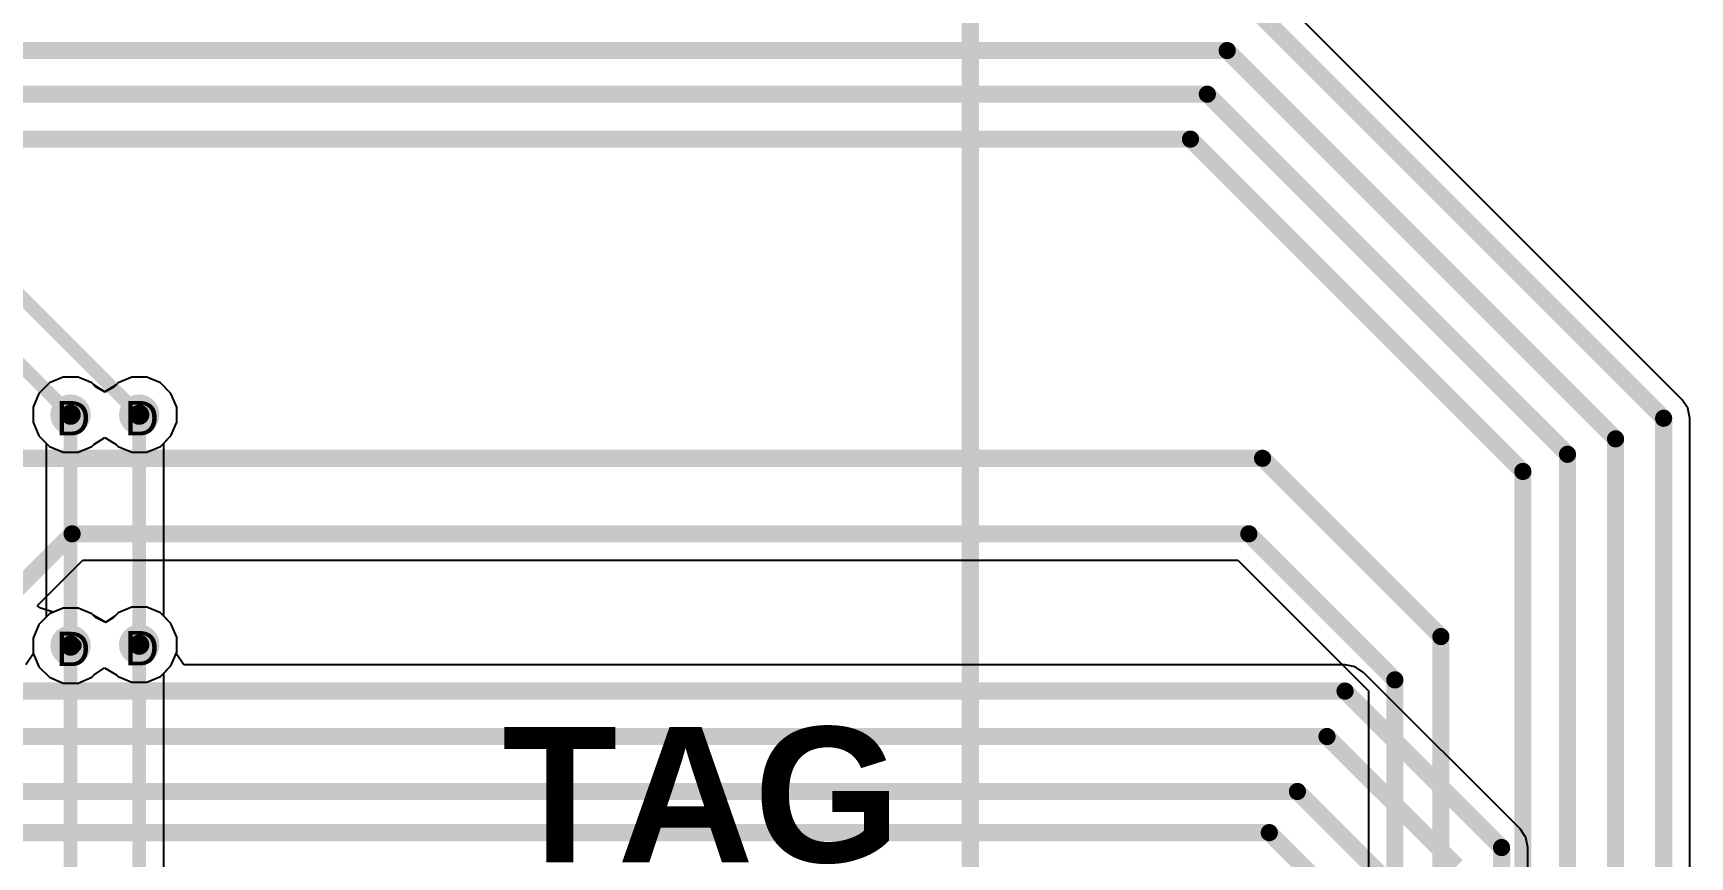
# Model space of a CAD drawing. Header units: inches. Extents: x -11 to 5428, y 0 to 5423.
# Drawn here: x 158.13 to 182.65, y 79.45 to 91.64 of the extents above; entities that cross this region are included whole.
import ezdxf

# ---------------------------------------------------------------- set-up
doc = ezdxf.new("R2010")
doc.units = ezdxf.units.IN
for name, color, linetype in [('Bottom Layer', 5, 'Continuous'), ('Dimension', 6, 'Continuous'), ('Drill Drawing', 1, 'Continuous'), ('GND', 16, 'Continuous'), ('PWR', 76, 'Continuous'), ('Top Layer', 1, 'Continuous'), ('Top Overlay', 2, 'Continuous'), ('Via Holes', 16, 'Continuous')]:
    doc.layers.add(name, color=color, linetype=linetype)
doc.styles.add('Arial', font='', dxfattribs={"height": 0.2})
doc.styles.add('Arial_Bold', font='', dxfattribs={"height": 0.2})
doc.styles.get('Arial').set_extended_font_data('Arial')
doc.styles.get('Arial_Bold').set_extended_font_data('Arial', bold=True)

msp = doc.modelspace()

# ---------------------------------------------------------------- hatches: boundary and pattern name
at = {"layer": 'Bottom Layer'}
h = msp.add_hatch(color=5, dxfattribs=at)
edge = h.paths.add_edge_path()
edge.add_arc((158.686, 85.992), 0.3, 0, 360)
h = msp.add_hatch(color=5, dxfattribs=at)
edge = h.paths.add_edge_path()
edge.add_arc((159.702, 85.992), 0.3, 0, 360)
h = msp.add_hatch(color=5, dxfattribs=at)
edge = h.paths.add_edge_path()
edge.add_arc((158.686, 82.575), 0.3, 0, 360)
h = msp.add_hatch(color=5, dxfattribs=at)
edge = h.paths.add_edge_path()
edge.add_arc((159.702, 82.588), 0.3, 0, 360)
at = {"layer": 'GND'}
h = msp.add_hatch(color=16, dxfattribs=at)
edge = h.paths.add_edge_path()
edge.add_arc((158.686, 85.992), 0.3, 0, 360)
h = msp.add_hatch(color=16, dxfattribs=at)
edge = h.paths.add_edge_path()
edge.add_arc((159.702, 85.992), 0.3, 0, 360)
h = msp.add_hatch(color=16, dxfattribs=at)
edge = h.paths.add_edge_path()
edge.add_arc((158.686, 82.575), 0.3, 0, 360)
h = msp.add_hatch(color=16, dxfattribs=at)
edge = h.paths.add_edge_path()
edge.add_arc((159.702, 82.588), 0.3, 0, 360)
at = {"layer": 'PWR'}
h = msp.add_hatch(color=76, dxfattribs=at)
edge = h.paths.add_edge_path()
edge.add_arc((158.686, 85.992), 0.3, 0, 360)
h = msp.add_hatch(color=76, dxfattribs=at)
edge = h.paths.add_edge_path()
edge.add_arc((159.702, 85.992), 0.3, 0, 360)
h = msp.add_hatch(color=76, dxfattribs=at)
edge = h.paths.add_edge_path()
edge.add_arc((158.686, 82.575), 0.3, 0, 360)
h = msp.add_hatch(color=76, dxfattribs=at)
edge = h.paths.add_edge_path()
edge.add_arc((159.702, 82.588), 0.3, 0, 360)
at = {"layer": 'Top Layer'}
h = msp.add_hatch(color=1, dxfattribs=at)
edge = h.paths.add_edge_path()
edge.add_arc((158.686, 85.992), 0.3, 0, 360)
h = msp.add_hatch(color=1, dxfattribs=at)
edge = h.paths.add_edge_path()
edge.add_arc((159.702, 85.992), 0.3, 0, 360)
h = msp.add_hatch(color=1, dxfattribs=at)
edge = h.paths.add_edge_path()
edge.add_arc((158.686, 82.575), 0.3, 0, 360)
h = msp.add_hatch(color=1, dxfattribs=at)
edge = h.paths.add_edge_path()
edge.add_arc((159.702, 82.588), 0.3, 0, 360)
at = {"layer": 'Via Holes'}
h = msp.add_hatch(color=7, dxfattribs=at)
edge = h.paths.add_edge_path()
edge.add_arc((158.686, 85.992), 0.15, 0, 360)
h = msp.add_hatch(color=7, dxfattribs=at)
edge = h.paths.add_edge_path()
edge.add_arc((159.702, 85.992), 0.15, 0, 360)
h = msp.add_hatch(color=7, dxfattribs=at)
edge = h.paths.add_edge_path()
edge.add_arc((158.686, 82.575), 0.15, 0, 360)
h = msp.add_hatch(color=7, dxfattribs=at)
edge = h.paths.add_edge_path()
edge.add_arc((159.702, 82.588), 0.15, 0, 360)

# ---------------------------------------------------------------- linework, layer by layer
at = {"layer": 'Bottom Layer'}
for p, q in [((158.576, 86.546), (158.373, 86.462)), ((158.797, 86.546), (158.576, 86.546)), ((159, 86.462), (158.797, 86.546)), ((159.592, 86.546), (159.389, 86.462)), ((159.813, 86.546), (159.592, 86.546)), ((160.016, 86.462), (159.813, 86.546)), ((158.217, 86.306), (158.132, 86.102)), ((158.373, 86.462), (158.217, 86.306)), ((159.062, 86.4), (159, 86.462)), ((159.194, 86.327), (159.062, 86.4)), ((159.327, 86.4), (159.194, 86.327)), ((159.389, 86.462), (159.327, 86.4)), ((160.172, 86.306), (160.016, 86.462)), ((160.256, 86.102), (160.172, 86.306)), ((158.132, 86.102), (158.132, 85.882)), ((160.256, 85.882), (160.256, 86.102)), ((158.132, 85.882), (158.217, 85.678)), ((160.172, 85.678), (160.256, 85.882)), ((158.217, 85.678), (158.324, 85.571)), ((158.324, 85.571), (158.324, 82.996)), ((160.065, 85.571), (160.172, 85.678)), ((160.065, 83.009), (160.065, 85.571)), ((158.217, 82.889), (158.132, 82.686)), ((158.324, 82.996), (158.217, 82.889)), ((160.172, 82.902), (160.065, 83.009)), ((160.256, 82.698), (160.172, 82.902)), ((158.132, 82.686), (158.132, 82.465)), ((160.256, 82.478), (160.256, 82.698)), ((158.135, 82.459), (158.022, 82.29)), ((158.132, 82.465), (158.135, 82.459)), ((160.249, 82.459), (160.256, 82.478)), ((160.362, 82.29), (160.249, 82.459)), ((177.545, 82.29), (160.362, 82.29)), ((177.694, 82.261), (177.545, 82.29)), ((177.82, 82.177), (177.694, 82.261)), ((180.136, 79.861), (177.82, 82.177)), ((180.22, 79.735), (180.136, 79.861)), ((180.25, 79.586), (180.22, 79.735)), ((180.25, 70.885), (180.25, 79.586))]:
    msp.add_line(p, q, dxfattribs=at)
for points in [[(158.686, 82.575, 0.203, 0.203, 0), (158.686, 85.992, 0.203, 0.203, 0)], [(159.702, 82.588, 0.203, 0.203, 0), (159.702, 85.992, 0.203, 0.203, 0)], [(152.716, 81.902, 0.254, 0.254, 0), (177.545, 81.902, 0.254, 0.254, 0)], [(177.545, 81.902, 0.254, 0.254, 0), (179.862, 79.586, 0.254, 0.254, 0)], [(151.943, 81.229, 0.254, 0.254, 0), (177.278, 81.229, 0.254, 0.254, 0)], [(177.278, 81.229, 0.254, 0.254, 0), (179.197, 79.311, 0.254, 0.254, 0)], [(141.799, 80.416, 0.254, 0.254, 0), (176.84, 80.416, 0.254, 0.254, 0)], [(176.84, 80.416, 0.254, 0.254, 0), (178.068, 79.189, 0.254, 0.254, 0)], [(141.376, 79.807, 0.254, 0.254, 0), (176.424, 79.807, 0.254, 0.254, 0)], [(176.424, 79.807, 0.254, 0.254, 0), (177.349, 78.882, 0.254, 0.254, 0)], [(179.862, 70.885, 0.254, 0.254, 0), (179.862, 79.586, 0.254, 0.254, 0)]]:
    msp.add_lwpolyline(points, format="xyseb", dxfattribs=at)
for points in [[(158.636, 85.992, 0.102, 0.102, 1), (158.737, 85.992, 0.102, 0.102, 1)], [(159.652, 85.992, 0.102, 0.102, 1), (159.753, 85.992, 0.102, 0.102, 1)], [(158.636, 82.575, 0.102, 0.102, 1), (158.737, 82.575, 0.102, 0.102, 1)], [(159.652, 82.588, 0.102, 0.102, 1), (159.753, 82.588, 0.102, 0.102, 1)], [(177.482, 81.902, 0.127, 0.127, 1), (177.609, 81.902, 0.127, 0.127, 1)], [(177.482, 81.902, 0.127, 0.127, 1), (177.609, 81.902, 0.127, 0.127, 1)], [(177.215, 81.229, 0.127, 0.127, 1), (177.342, 81.229, 0.127, 0.127, 1)], [(177.215, 81.229, 0.127, 0.127, 1), (177.342, 81.229, 0.127, 0.127, 1)], [(176.777, 80.416, 0.127, 0.127, 1), (176.904, 80.416, 0.127, 0.127, 1)], [(176.777, 80.416, 0.127, 0.127, 1), (176.904, 80.416, 0.127, 0.127, 1)], [(176.361, 79.807, 0.127, 0.127, 1), (176.488, 79.807, 0.127, 0.127, 1)], [(176.361, 79.807, 0.127, 0.127, 1), (176.488, 79.807, 0.127, 0.127, 1)], [(179.798, 79.586, 0.127, 0.127, 1), (179.925, 79.586, 0.127, 0.127, 1)], [(179.798, 79.586, 0.127, 0.127, 1), (179.925, 79.586, 0.127, 0.127, 1)]]:
    msp.add_lwpolyline(points, format="xyseb", close=True, dxfattribs=at)
at = {"layer": 'Dimension'}
msp.add_lwpolyline([(172, 0, 0.254, 0.254, 0), (172, 110, 0.254, 0.254, 0)], format="xyseb", dxfattribs=at)
at = {"layer": 'GND'}
for p, q in [((158.576, 86.546), (158.373, 86.462)), ((158.797, 86.546), (158.576, 86.546)), ((159, 86.462), (158.797, 86.546)), ((159.592, 86.546), (159.389, 86.462)), ((159.813, 86.546), (159.592, 86.546)), ((160.016, 86.462), (159.813, 86.546)), ((158.217, 86.306), (158.132, 86.102)), ((158.373, 86.462), (158.217, 86.306)), ((159.028, 86.433), (159, 86.462)), ((159.194, 86.33), (159.028, 86.433)), ((159.36, 86.433), (159.194, 86.33)), ((159.389, 86.462), (159.36, 86.433)), ((160.172, 86.306), (160.016, 86.462)), ((160.256, 86.102), (160.172, 86.306)), ((158.132, 86.102), (158.132, 85.882)), ((160.256, 85.882), (160.256, 86.102)), ((158.132, 85.882), (158.217, 85.678)), ((160.172, 85.678), (160.256, 85.882)), ((158.217, 85.678), (158.373, 85.522)), ((159.028, 85.55), (159.194, 85.654)), ((159.194, 85.654), (159.36, 85.55)), ((160.016, 85.522), (160.172, 85.678)), ((158.373, 85.522), (158.576, 85.438)), ((158.576, 85.438), (158.797, 85.438)), ((158.797, 85.438), (159, 85.522)), ((159, 85.522), (159.028, 85.55)), ((159.36, 85.55), (159.389, 85.522)), ((159.389, 85.522), (159.592, 85.438)), ((159.592, 85.438), (159.813, 85.438)), ((159.813, 85.438), (160.016, 85.522)), ((158.576, 83.129), (158.373, 83.045)), ((158.797, 83.129), (158.576, 83.129)), ((159, 83.045), (158.797, 83.129)), ((159.592, 83.142), (159.389, 83.058)), ((159.813, 83.142), (159.592, 83.142)), ((160.016, 83.058), (159.813, 83.142)), ((158.217, 82.889), (158.132, 82.686)), ((158.373, 83.045), (158.217, 82.889)), ((159.022, 83.023), (159, 83.045)), ((159.201, 82.92), (159.022, 83.023)), ((159.354, 83.023), (159.201, 82.92)), ((159.389, 83.058), (159.354, 83.023)), ((160.172, 82.902), (160.016, 83.058)), ((160.256, 82.698), (160.172, 82.902)), ((158.132, 82.686), (158.132, 82.465)), ((160.256, 82.478), (160.256, 82.698)), ((158.132, 82.465), (158.217, 82.262)), ((160.172, 82.274), (160.256, 82.478)), ((158.217, 82.262), (158.373, 82.106)), ((159, 82.106), (159.035, 82.14)), ((159.035, 82.14), (159.187, 82.244)), ((159.187, 82.244), (159.367, 82.14)), ((159.367, 82.14), (159.389, 82.118)), ((160.016, 82.118), (160.172, 82.274)), ((158.373, 82.106), (158.576, 82.021)), ((158.576, 82.021), (158.797, 82.021)), ((158.797, 82.021), (159, 82.106)), ((159.389, 82.118), (159.592, 82.034)), ((159.592, 82.034), (159.813, 82.034)), ((159.813, 82.034), (160.016, 82.118))]:
    msp.add_line(p, q, dxfattribs=at)
at = {"layer": 'PWR'}
for p, q in [((158.576, 86.546), (158.373, 86.462)), ((158.797, 86.546), (158.576, 86.546)), ((159, 86.462), (158.797, 86.546)), ((159.592, 86.546), (159.389, 86.462)), ((159.813, 86.546), (159.592, 86.546)), ((160.016, 86.462), (159.813, 86.546)), ((158.217, 86.306), (158.132, 86.102)), ((158.373, 86.462), (158.217, 86.306)), ((159.028, 86.433), (159, 86.462)), ((159.194, 86.33), (159.028, 86.433)), ((159.36, 86.433), (159.194, 86.33)), ((159.389, 86.462), (159.36, 86.433)), ((160.172, 86.306), (160.016, 86.462)), ((160.256, 86.102), (160.172, 86.306)), ((158.132, 86.102), (158.132, 85.882)), ((160.256, 85.882), (160.256, 86.102)), ((158.132, 85.882), (158.217, 85.678)), ((160.172, 85.678), (160.256, 85.882)), ((158.217, 85.678), (158.373, 85.522)), ((159.028, 85.55), (159.194, 85.654)), ((159.194, 85.654), (159.36, 85.55)), ((160.016, 85.522), (160.172, 85.678)), ((158.373, 85.522), (158.576, 85.438)), ((158.576, 85.438), (158.797, 85.438)), ((158.797, 85.438), (159, 85.522)), ((159, 85.522), (159.028, 85.55)), ((159.36, 85.55), (159.389, 85.522)), ((159.389, 85.522), (159.592, 85.438)), ((159.592, 85.438), (159.813, 85.438)), ((159.813, 85.438), (160.016, 85.522)), ((158.576, 83.129), (158.373, 83.045)), ((158.797, 83.129), (158.576, 83.129)), ((159, 83.045), (158.797, 83.129)), ((159.592, 83.142), (159.389, 83.058)), ((159.813, 83.142), (159.592, 83.142)), ((160.016, 83.058), (159.813, 83.142)), ((158.217, 82.889), (158.132, 82.686)), ((158.373, 83.045), (158.217, 82.889)), ((159.022, 83.023), (159, 83.045)), ((159.201, 82.92), (159.022, 83.023)), ((159.354, 83.023), (159.201, 82.92)), ((159.389, 83.058), (159.354, 83.023)), ((160.172, 82.902), (160.016, 83.058)), ((160.256, 82.698), (160.172, 82.902)), ((158.132, 82.686), (158.132, 82.465)), ((160.256, 82.478), (160.256, 82.698)), ((158.132, 82.465), (158.217, 82.262)), ((160.172, 82.274), (160.256, 82.478)), ((158.217, 82.262), (158.373, 82.106)), ((159, 82.106), (159.035, 82.14)), ((159.035, 82.14), (159.187, 82.244)), ((159.187, 82.244), (159.367, 82.14)), ((159.367, 82.14), (159.389, 82.118)), ((160.016, 82.118), (160.172, 82.274)), ((158.373, 82.106), (158.576, 82.021)), ((158.576, 82.021), (158.797, 82.021)), ((158.797, 82.021), (159, 82.106)), ((159.389, 82.118), (159.592, 82.034)), ((159.592, 82.034), (159.813, 82.034)), ((159.813, 82.034), (160.016, 82.118))]:
    msp.add_line(p, q, dxfattribs=at)
at = {"layer": 'Top Layer'}
for p, q in [((182.534, 86.214), (176.399, 92.349)), ((182.618, 86.088), (182.534, 86.214)), ((182.648, 85.939), (182.618, 86.088)), ((182.648, 58.333), (182.648, 85.939)), ((158.197, 83.168), (158.869, 83.84)), ((158.869, 83.84), (175.96, 83.84)), ((175.96, 83.84), (177.894, 81.907)), ((158.199, 83.159), (158.197, 83.168)), ((158.247, 83.128), (158.199, 83.159)), ((158.43, 83.069), (158.247, 83.128)), ((158.576, 83.129), (158.43, 83.069)), ((158.797, 83.129), (158.576, 83.129)), ((159, 83.045), (158.797, 83.129)), ((159.592, 83.142), (159.389, 83.058)), ((159.813, 83.142), (159.592, 83.142)), ((160.016, 83.058), (159.813, 83.142)), ((159.055, 82.99), (159, 83.045)), ((159.202, 82.917), (159.055, 82.99)), ((159.321, 82.99), (159.202, 82.917)), ((159.389, 83.058), (159.321, 82.99)), ((160.172, 82.902), (160.016, 83.058)), ((160.256, 82.698), (160.172, 82.902)), ((160.256, 82.478), (160.256, 82.698)), ((160.172, 82.274), (160.256, 82.478)), ((160.065, 82.167), (160.172, 82.274)), ((160.065, 75.768), (160.065, 82.167)), ((177.894, 81.907), (177.894, 71.679))]:
    msp.add_line(p, q, dxfattribs=at)
for points in [[(176.125, 92.074, 0.254, 0.254, 0), (182.259, 85.939, 0.254, 0.254, 0)], [(145.547, 91.381, 0.254, 0.254, 0), (175.802, 91.381, 0.254, 0.254, 0)], [(175.802, 91.381, 0.254, 0.254, 0), (181.548, 85.634, 0.254, 0.254, 0)], [(130.74, 90.735, 0.254, 0.254, 0), (175.508, 90.735, 0.254, 0.254, 0)], [(175.508, 90.735, 0.254, 0.254, 0), (180.837, 85.406, 0.254, 0.254, 0)], [(115.884, 90.07, 0.254, 0.254, 0), (175.258, 90.07, 0.254, 0.254, 0)], [(175.258, 90.07, 0.254, 0.254, 0), (180.177, 85.152, 0.254, 0.254, 0)], [(156.309, 89.385, 0.203, 0.203, 0), (159.702, 85.992, 0.203, 0.203, 0)], [(155.934, 88.744, 0.203, 0.203, 0), (158.686, 85.992, 0.203, 0.203, 0)], [(182.259, 58.333, 0.254, 0.254, 0), (182.259, 85.939, 0.254, 0.254, 0)], [(181.548, 58.628, 0.254, 0.254, 0), (181.548, 85.634, 0.254, 0.254, 0)], [(155.728, 85.347, 0.254, 0.254, 0), (176.324, 85.347, 0.254, 0.254, 0)], [(176.324, 85.347, 0.254, 0.254, 0), (178.963, 82.708, 0.254, 0.254, 0)], [(180.837, 58.923, 0.254, 0.254, 0), (180.837, 85.406, 0.254, 0.254, 0)], [(180.177, 59.196, 0.254, 0.254, 0), (180.177, 85.152, 0.254, 0.254, 0)], [(157.67, 83.191, 0.254, 0.254, 0), (158.708, 84.229, 0.254, 0.254, 0)], [(158.708, 84.229, 0.254, 0.254, 0), (176.121, 84.229, 0.254, 0.254, 0)], [(176.121, 84.229, 0.254, 0.254, 0), (178.283, 82.067, 0.254, 0.254, 0)], [(158.686, 75.286, 0.203, 0.203, 0), (158.686, 82.575, 0.203, 0.203, 0)], [(158.718, 82.544, 0.203, 0.203, 0), (158.75, 82.575, 0.203, 0.203, 0)], [(159.702, 75.286, 0.203, 0.203, 0), (159.702, 82.588, 0.203, 0.203, 0)], [(178.963, 60.884, 0.254, 0.254, 0), (178.963, 82.708, 0.254, 0.254, 0)], [(178.283, 61.519, 0.254, 0.254, 0), (178.283, 82.067, 0.254, 0.254, 0)]]:
    msp.add_lwpolyline(points, format="xyseb", dxfattribs=at)
for points in [[(175.738, 91.381, 0.127, 0.127, 1), (175.865, 91.381, 0.127, 0.127, 1)], [(175.738, 91.381, 0.127, 0.127, 1), (175.865, 91.381, 0.127, 0.127, 1)], [(175.444, 90.735, 0.127, 0.127, 1), (175.571, 90.735, 0.127, 0.127, 1)], [(175.444, 90.735, 0.127, 0.127, 1), (175.571, 90.735, 0.127, 0.127, 1)], [(175.194, 90.07, 0.127, 0.127, 1), (175.321, 90.07, 0.127, 0.127, 1)], [(175.194, 90.07, 0.127, 0.127, 1), (175.321, 90.07, 0.127, 0.127, 1)], [(158.636, 85.992, 0.102, 0.102, 1), (158.737, 85.992, 0.102, 0.102, 1)], [(159.652, 85.992, 0.102, 0.102, 1), (159.753, 85.992, 0.102, 0.102, 1)], [(182.196, 85.939, 0.127, 0.127, 1), (182.323, 85.939, 0.127, 0.127, 1)], [(182.196, 85.939, 0.127, 0.127, 1), (182.323, 85.939, 0.127, 0.127, 1)], [(181.485, 85.634, 0.127, 0.127, 1), (181.612, 85.634, 0.127, 0.127, 1)], [(181.485, 85.634, 0.127, 0.127, 1), (181.612, 85.634, 0.127, 0.127, 1)], [(176.261, 85.347, 0.127, 0.127, 1), (176.388, 85.347, 0.127, 0.127, 1)], [(176.261, 85.347, 0.127, 0.127, 1), (176.388, 85.347, 0.127, 0.127, 1)], [(180.774, 85.406, 0.127, 0.127, 1), (180.901, 85.406, 0.127, 0.127, 1)], [(180.774, 85.406, 0.127, 0.127, 1), (180.901, 85.406, 0.127, 0.127, 1)], [(180.113, 85.152, 0.127, 0.127, 1), (180.24, 85.152, 0.127, 0.127, 1)], [(180.113, 85.152, 0.127, 0.127, 1), (180.24, 85.152, 0.127, 0.127, 1)], [(158.645, 84.229, 0.127, 0.127, 1), (158.772, 84.229, 0.127, 0.127, 1)], [(158.645, 84.229, 0.127, 0.127, 1), (158.772, 84.229, 0.127, 0.127, 1)], [(176.058, 84.229, 0.127, 0.127, 1), (176.185, 84.229, 0.127, 0.127, 1)], [(176.058, 84.229, 0.127, 0.127, 1), (176.185, 84.229, 0.127, 0.127, 1)], [(158.636, 82.575, 0.102, 0.102, 1), (158.737, 82.575, 0.102, 0.102, 1)], [(158.667, 82.544, 0.102, 0.102, 1), (158.769, 82.544, 0.102, 0.102, 1)], [(158.699, 82.575, 0.102, 0.102, 1), (158.801, 82.575, 0.102, 0.102, 1)], [(159.652, 82.588, 0.102, 0.102, 1), (159.753, 82.588, 0.102, 0.102, 1)], [(178.9, 82.708, 0.127, 0.127, 1), (179.027, 82.708, 0.127, 0.127, 1)], [(178.9, 82.708, 0.127, 0.127, 1), (179.027, 82.708, 0.127, 0.127, 1)], [(178.219, 82.067, 0.127, 0.127, 1), (178.346, 82.067, 0.127, 0.127, 1)], [(178.219, 82.067, 0.127, 0.127, 1), (178.346, 82.067, 0.127, 0.127, 1)]]:
    msp.add_lwpolyline(points, format="xyseb", close=True, dxfattribs=at)

# ---------------------------------------------------------------- texts
at = {"layer": 'Drill Drawing', "style": 'Arial'}
for p in [(158.466, 85.687), (159.482, 85.687), (158.466, 82.271), (159.482, 82.283)]:
    msp.add_text('D', height=0.508, dxfattribs=at).set_placement(p)
at = {"layer": 'Top Overlay', "style": 'Arial_Bold'}
msp.add_text('TAG', height=2, dxfattribs=at).set_placement((165.072, 79.369))

doc.saveas('drawing.dxf')
